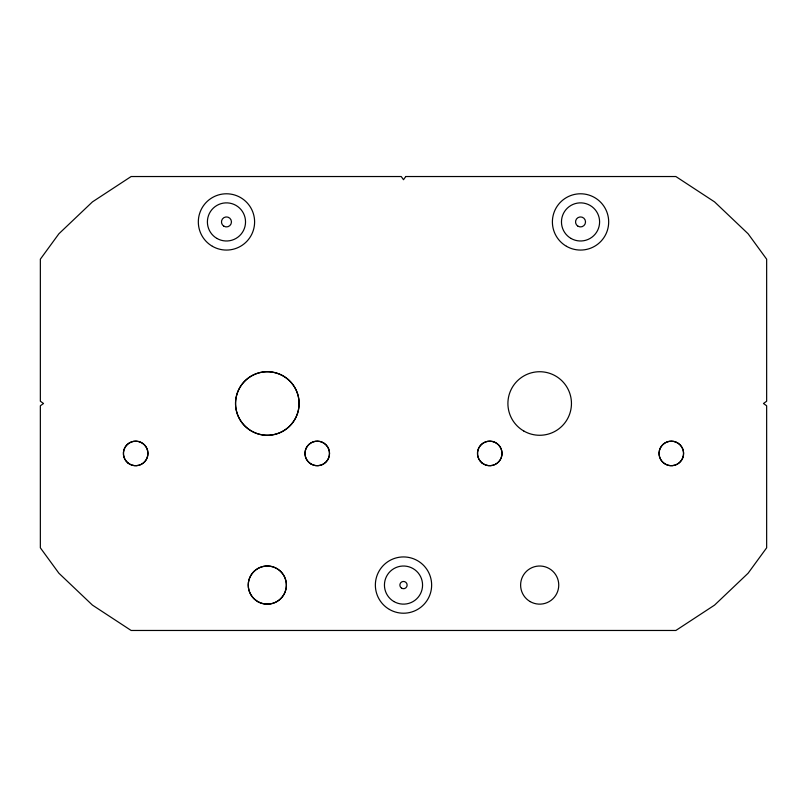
<?xml version="1.0" encoding="UTF-8"?>
<svg xmlns="http://www.w3.org/2000/svg" width="807" height="807" viewBox="0 0 807 807"><rect width="100%" height="100%" fill="white"/><g stroke="black" fill="none" stroke-linecap="round" stroke-linejoin="round"><path stroke-width="1.21" d="M405.77 176.531L403.5 179.709L401.23 176.531L131.138 176.531L92.432 201.891L58.891 233.778L40.35 259.188L40.35 401.23L43.528 403.5L40.35 405.77L40.35 547.812L58.891 573.222L92.432 605.109L131.138 630.469L675.863 630.469L714.568 605.109L748.109 573.222L766.65 547.812L766.65 405.77L763.472 403.5L766.65 401.23L766.65 259.188L748.109 233.778L714.568 201.891L675.863 176.531L405.77 176.531M578.034 226.253A4.993 4.993 0 0 0 585.529 221.925A4.993 4.993 0 0 0 578.034 217.597A4.993 4.993 0 0 0 578.034 226.253M482.031 462.956A12.256 12.256 0 0 0 501.853 455.35A12.256 12.256 0 0 0 485.36 441.994A12.256 12.256 0 0 0 482.031 462.956M483.615 464.045A12.256 12.256 0 0 0 502.004 453.433A12.256 12.256 0 0 0 483.615 442.821A12.256 12.256 0 0 0 483.615 464.045M223.963 226.253A4.993 4.993 0 0 0 231.458 221.925A4.993 4.993 0 0 0 223.963 217.597A4.993 4.993 0 0 0 223.963 226.253M566.464 246.296A28.144 28.144 0 0 0 608.68 221.925A28.144 28.144 0 0 0 566.464 197.554A28.144 28.144 0 0 0 566.464 246.296M212.392 246.296A28.144 28.144 0 0 0 254.609 221.925A28.144 28.144 0 0 0 212.392 197.554A28.144 28.144 0 0 0 212.392 246.296M248.637 429.203A31.776 31.776 0 0 0 298.923 406.819A31.776 31.776 0 0 0 254.397 374.468A31.776 31.776 0 0 0 248.637 429.203A31.776 31.776 0 0 0 298.923 406.819A31.776 31.776 0 0 0 254.397 374.468A31.776 31.776 0 0 0 248.637 429.203M389.428 609.446A28.144 28.144 0 0 0 431.644 585.075A28.144 28.144 0 0 0 389.428 560.704A28.144 28.144 0 0 0 389.428 609.446M393.907 601.548A19.065 19.065 0 0 0 422.565 585.146A19.065 19.065 0 0 0 394.028 568.532A19.065 19.065 0 0 0 393.907 601.548M216.932 238.438A19.065 19.065 0 0 0 245.53 221.925A19.065 19.065 0 0 0 216.932 205.412A19.065 19.065 0 0 0 216.932 238.438M309.535 462.956A12.256 12.256 0 0 0 329.357 455.35A12.256 12.256 0 0 0 312.864 441.994A12.256 12.256 0 0 0 309.535 462.956M127.96 462.956A12.256 12.256 0 0 0 147.782 455.35A12.256 12.256 0 0 0 131.289 441.994A12.256 12.256 0 0 0 127.96 462.956M663.606 462.956A12.256 12.256 0 0 0 683.428 455.35A12.256 12.256 0 0 0 666.935 441.994A12.256 12.256 0 0 0 663.606 462.956A12.256 12.256 0 0 0 683.428 455.35A12.256 12.256 0 0 0 666.935 441.994A12.256 12.256 0 0 0 663.606 462.956M571.003 238.438A19.065 19.065 0 0 0 599.601 221.925A19.065 19.065 0 0 0 571.003 205.412A19.065 19.065 0 0 0 571.003 238.438M257.786 601.588A19.065 19.065 0 0 0 286.384 585.075A19.065 19.065 0 0 0 257.786 568.562A19.065 19.065 0 0 0 257.786 601.588M530.149 601.588A19.065 19.065 0 0 0 558.747 585.075A19.065 19.065 0 0 0 530.149 568.562A19.065 19.065 0 0 0 530.149 601.588M523.793 431.019A31.776 31.776 0 0 0 571.457 403.5A31.776 31.776 0 0 0 523.793 375.981A31.776 31.776 0 0 0 523.793 431.019M401.684 588.222A3.632 3.632 0 0 0 407.132 585.075A3.632 3.632 0 0 0 401.684 581.928A3.632 3.632 0 0 0 401.684 588.222M255.789 600.257A19.065 19.065 0 0 0 286.233 587.466A19.065 19.065 0 0 0 259.935 567.503A19.065 19.065 0 0 0 255.789 600.257M311.119 464.045A12.256 12.256 0 0 0 329.508 453.433A12.256 12.256 0 0 0 311.119 442.821A12.256 12.256 0 0 0 311.119 464.045M129.544 464.045A12.256 12.256 0 0 0 147.933 453.433A12.256 12.256 0 0 0 129.554 442.821A12.256 12.256 0 0 0 129.544 464.045"/></g></svg>
